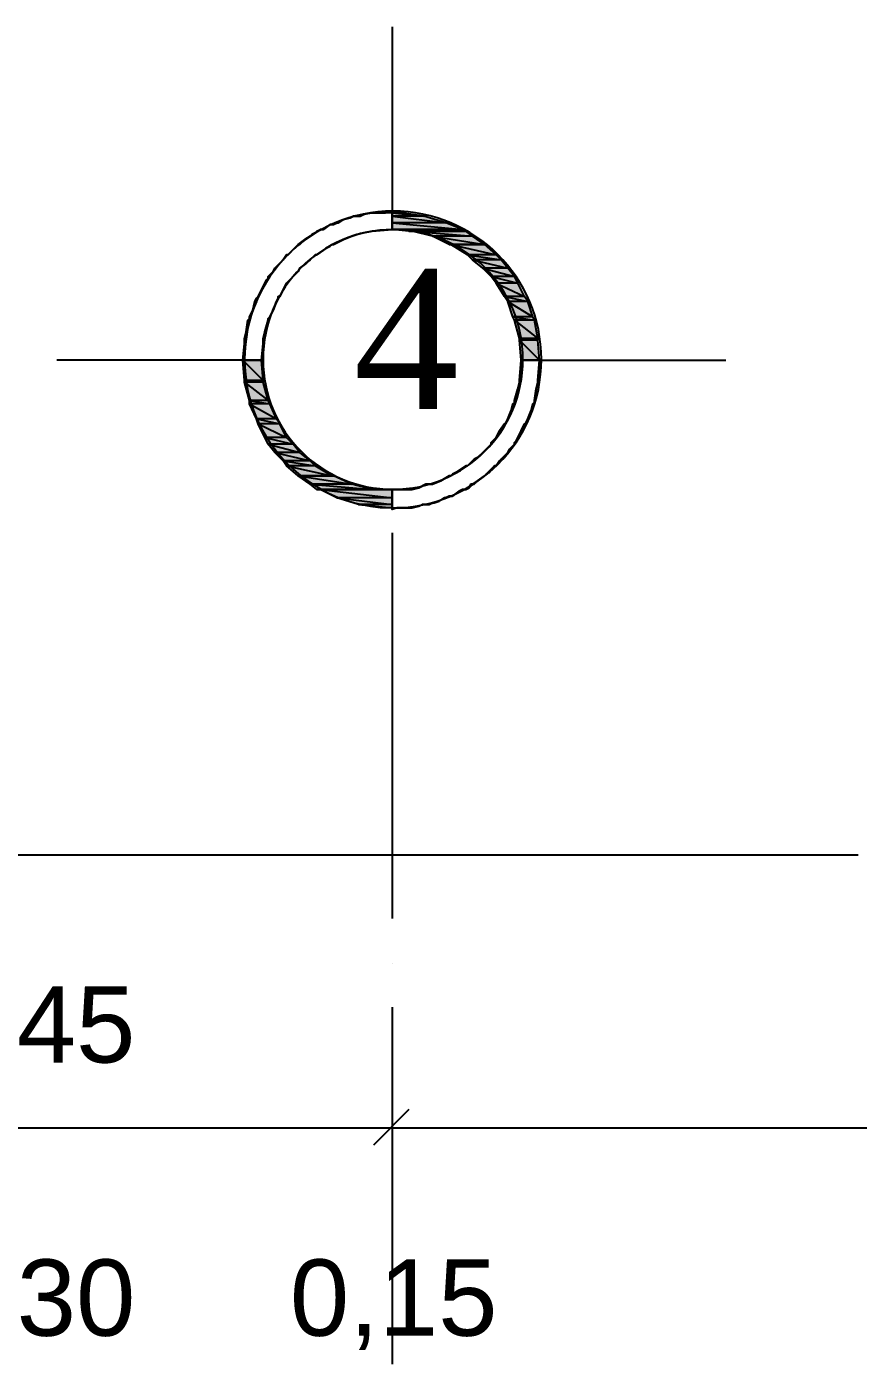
# Model space of a CAD drawing. Header units: millimetres. Extents: x 3504 to 3889, y 1729 to 1927.
# Drawn here: x 3621.26 to 3642.26, y 1892.73 to 1926.51 of the extents above; entities that cross this region are included whole.
import ezdxf

# ---------------------------------------------------------------- set-up
doc = ezdxf.new("R2010")
doc.units = ezdxf.units.MM
doc.styles.add('Arial$001H0', font='arial.ttf')
doc.styles.add('Dutch801RmBT$001H0', font='')
doc.styles.get('Dutch801RmBT$001H0').set_extended_font_data('Dutch801RmBT')

msp = doc.modelspace()

# ---------------------------------------------------------------- hatches: boundary and pattern name
at = {"true_color": 0x000000}
for points in [[(3629.093, 1921.558), (3629.135, 1921.558), (3629.008, 1921.515)], [(3628.289, 1921.134), (3628.162, 1921.007), (3628.119, 1921.007)], [(3627.484, 1920.33), (3627.4, 1920.203), (3627.357, 1920.203)], [(3627.357, 1920.203), (3627.4, 1920.203), (3627.357, 1920.161)], [(3627.019, 1919.568), (3627.061, 1919.568), (3626.976, 1919.356)], [(3626.849, 1919.102), (3626.892, 1919.102), (3626.807, 1918.806)], [(3633.242, 1915.589), (3633.242, 1915.546), (3633.199, 1915.546)], [(3633.284, 1915.631), (3633.326, 1915.631), (3633.242, 1915.589)], [(3632.903, 1915.25), (3632.945, 1915.25), (3632.861, 1915.208)], [(3633.072, 1915.419), (3632.945, 1915.25), (3632.903, 1915.25)], [(3632.48, 1914.954), (3632.522, 1914.954), (3632.437, 1914.869)], [(3632.649, 1915.038), (3632.564, 1914.954), (3632.522, 1914.954)], [(3631.252, 1914.446), (3631.294, 1914.446), (3631.167, 1914.403)], [(3631.506, 1914.488), (3631.548, 1914.488), (3631.421, 1914.446)], [(3631.802, 1914.615), (3631.845, 1914.615), (3631.675, 1914.53)], [(3630.49, 1914.361), (3630.617, 1914.361), (3630.49, 1914.319)]]:
    msp.add_hatch(color=18, dxfattribs=at).paths.add_polyline_path(points)
h = msp.add_hatch(color=18, dxfattribs=at)
h.paths.add_polyline_path([(3629.135, 1921.558), (3629.262, 1921.642)])
h.paths.add_polyline_path([(3629.262, 1921.642), (3629.135, 1921.558), (3629.093, 1921.558)])
h = msp.add_hatch(color=18, dxfattribs=at)
h.paths.add_polyline_path([(3629.686, 1921.727), (3629.77, 1921.769)])
h.paths.add_polyline_path([(3629.77, 1921.769), (3629.686, 1921.727), (3629.643, 1921.727)])
h = msp.add_hatch(color=18, dxfattribs=at)
h.paths.add_polyline_path([(3629.77, 1921.769), (3629.94, 1921.812)])
h.paths.add_polyline_path([(3629.77, 1921.769), (3629.94, 1921.812), (3630.024, 1921.812)])
h = msp.add_hatch(color=18, dxfattribs=at)
h.paths.add_polyline_path([(3630.024, 1921.812), (3630.067, 1921.812)])
h.paths.add_polyline_path([(3630.067, 1921.812), (3630.024, 1921.812), (3629.94, 1921.812)])
h = msp.add_hatch(color=18, dxfattribs=at)
h.paths.add_polyline_path([(3630.067, 1921.812), (3630.194, 1921.812)])
h.paths.add_polyline_path([(3630.067, 1921.812), (3630.194, 1921.812), (3630.321, 1921.812)])
h = msp.add_hatch(color=18, dxfattribs=at)
h.paths.add_polyline_path([(3630.49, 1921.812), (3630.49, 1921.854)])
h.paths.add_polyline_path([(3630.49, 1921.854), (3630.49, 1921.812), (3630.321, 1921.812)])
h = msp.add_hatch(color=18, dxfattribs=at)
h.paths.add_polyline_path([(3630.744, 1921.812), (3630.49, 1921.812), (3631.294, 1921.727)])
h.paths.add_polyline_path([(3630.49, 1921.812), (3631.294, 1921.727), (3630.49, 1921.727)])
h = msp.add_hatch(color=18, dxfattribs=at)
h.paths.add_polyline_path([(3631.294, 1921.727), (3630.49, 1921.727), (3631.845, 1921.558)])
h.paths.add_polyline_path([(3630.49, 1921.727), (3631.845, 1921.558), (3630.49, 1921.558)])
h = msp.add_hatch(color=18, dxfattribs=at)
h.paths.add_polyline_path([(3631.845, 1921.558), (3630.49, 1921.558), (3632.268, 1921.388)])
h.paths.add_polyline_path([(3630.49, 1921.558), (3632.268, 1921.388), (3630.49, 1921.388)])
h = msp.add_hatch(color=18, dxfattribs=at)
h.paths.add_polyline_path([(3628.627, 1921.346), (3628.67, 1921.388)])
h.paths.add_polyline_path([(3628.67, 1921.388), (3628.627, 1921.346), (3628.585, 1921.346)])
h = msp.add_hatch(color=18, dxfattribs=at)
h.paths.add_polyline_path([(3632.268, 1921.388), (3630.49, 1921.388), (3632.353, 1921.346)])
h.paths.add_polyline_path([(3630.49, 1921.388), (3632.353, 1921.346), (3630.913, 1921.346)])
h = msp.add_hatch(color=18, dxfattribs=at)
h.paths.add_polyline_path([(3632.353, 1921.346), (3630.913, 1921.346)])
h.paths.add_polyline_path([(3630.913, 1921.346), (3632.353, 1921.346), (3630.998, 1921.346)])
h = msp.add_hatch(color=18, dxfattribs=at)
h.paths.add_polyline_path([(3632.353, 1921.346), (3630.998, 1921.346), (3632.522, 1921.219)])
h.paths.add_polyline_path([(3630.998, 1921.346), (3632.522, 1921.219), (3631.506, 1921.219)])
h = msp.add_hatch(color=18, dxfattribs=at)
h.paths.add_polyline_path([(3632.522, 1921.219), (3631.506, 1921.219), (3632.818, 1921.007)])
h.paths.add_polyline_path([(3631.506, 1921.219), (3632.818, 1921.007), (3631.929, 1921.007)])
h = msp.add_hatch(color=18, dxfattribs=at)
h.paths.add_polyline_path([(3632.818, 1921.007), (3631.929, 1921.007)])
h.paths.add_polyline_path([(3631.929, 1921.007), (3632.818, 1921.007), (3631.972, 1921.007)])
h = msp.add_hatch(color=18, dxfattribs=at)
h.paths.add_polyline_path([(3632.818, 1921.007), (3631.972, 1921.007), (3633.115, 1920.753)])
h.paths.add_polyline_path([(3631.972, 1921.007), (3633.115, 1920.753), (3632.395, 1920.753)])
h = msp.add_hatch(color=18, dxfattribs=at)
h.paths.add_polyline_path([(3633.115, 1920.753), (3632.395, 1920.753), (3633.242, 1920.626)])
h.paths.add_polyline_path([(3632.395, 1920.753), (3633.242, 1920.626), (3632.522, 1920.626)])
h = msp.add_hatch(color=18, dxfattribs=at)
h.paths.add_polyline_path([(3633.242, 1920.626), (3632.522, 1920.626), (3633.411, 1920.415)])
h.paths.add_polyline_path([(3632.522, 1920.626), (3633.411, 1920.415), (3632.776, 1920.415)])
h = msp.add_hatch(color=18, dxfattribs=at)
h.paths.add_polyline_path([(3633.411, 1920.415), (3632.776, 1920.415), (3633.58, 1920.203)])
h.paths.add_polyline_path([(3632.776, 1920.415), (3633.58, 1920.203), (3632.988, 1920.203)])
h = msp.add_hatch(color=18, dxfattribs=at)
h.paths.add_polyline_path([(3633.58, 1920.203), (3632.988, 1920.203), (3633.665, 1920.034)])
h.paths.add_polyline_path([(3632.988, 1920.203), (3633.665, 1920.034), (3633.115, 1920.034)])
h = msp.add_hatch(color=18, dxfattribs=at)
h.paths.add_polyline_path([(3633.665, 1920.034), (3633.115, 1920.034), (3633.834, 1919.695)])
h.paths.add_polyline_path([(3633.115, 1920.034), (3633.834, 1919.695), (3633.326, 1919.695)])
h = msp.add_hatch(color=18, dxfattribs=at)
h.paths.add_polyline_path([(3627.061, 1919.568), (3627.061, 1919.653)])
h.paths.add_polyline_path([(3627.061, 1919.653), (3627.061, 1919.568), (3627.019, 1919.568)])
h = msp.add_hatch(color=18, dxfattribs=at)
h.paths.add_polyline_path([(3633.834, 1919.695), (3633.326, 1919.695), (3633.919, 1919.568)])
h.paths.add_polyline_path([(3633.326, 1919.695), (3633.919, 1919.568), (3633.411, 1919.568)])
h = msp.add_hatch(color=18, dxfattribs=at)
h.paths.add_polyline_path([(3633.919, 1919.568), (3633.411, 1919.568), (3634.046, 1919.187)])
h.paths.add_polyline_path([(3633.411, 1919.568), (3634.046, 1919.187), (3633.538, 1919.187)])
h = msp.add_hatch(color=18, dxfattribs=at)
h.paths.add_polyline_path([(3634.046, 1919.187), (3633.538, 1919.187), (3634.088, 1919.102)])
h.paths.add_polyline_path([(3633.538, 1919.187), (3634.088, 1919.102), (3633.58, 1919.102)])
h = msp.add_hatch(color=18, dxfattribs=at)
h.paths.add_polyline_path([(3626.892, 1919.102), (3626.892, 1919.145)])
h.paths.add_polyline_path([(3626.892, 1919.145), (3626.892, 1919.102), (3626.849, 1919.102)])
h = msp.add_hatch(color=18, dxfattribs=at)
h.paths.add_polyline_path([(3634.088, 1919.102), (3633.58, 1919.102), (3634.173, 1918.637)])
h.paths.add_polyline_path([(3633.58, 1919.102), (3634.173, 1918.637), (3633.707, 1918.637)])
h = msp.add_hatch(color=18, dxfattribs=at)
h.paths.add_polyline_path([(3634.173, 1918.637), (3633.707, 1918.637), (3634.173, 1918.594)])
h.paths.add_polyline_path([(3633.707, 1918.637), (3634.173, 1918.594), (3633.707, 1918.594)])
h = msp.add_hatch(color=18, dxfattribs=at)
h.paths.add_polyline_path([(3634.173, 1918.594), (3633.707, 1918.594), (3634.215, 1918.086)])
h.paths.add_polyline_path([(3633.707, 1918.594), (3634.215, 1918.086), (3633.75, 1918.086)])
h = msp.add_hatch(color=18, dxfattribs=at)
h.paths.add_polyline_path([(3627.188, 1918.086), (3626.722, 1918.086), (3627.23, 1917.578)])
h.paths.add_polyline_path([(3626.722, 1918.086), (3627.23, 1917.578), (3626.765, 1917.578)])
h = msp.add_hatch(color=18, dxfattribs=at)
h.paths.add_polyline_path([(3627.23, 1917.578), (3626.765, 1917.578), (3627.23, 1917.536)])
h.paths.add_polyline_path([(3626.765, 1917.578), (3627.23, 1917.536), (3626.765, 1917.536)])
h = msp.add_hatch(color=18, dxfattribs=at)
h.paths.add_polyline_path([(3627.23, 1917.536), (3626.765, 1917.536), (3627.357, 1917.07)])
h.paths.add_polyline_path([(3626.765, 1917.536), (3627.357, 1917.07), (3626.892, 1917.07)])
h = msp.add_hatch(color=18, dxfattribs=at)
h.paths.add_polyline_path([(3627.357, 1917.07), (3626.892, 1917.07), (3627.4, 1916.986)])
h.paths.add_polyline_path([(3626.892, 1917.07), (3627.4, 1916.986), (3626.892, 1916.986)])
h = msp.add_hatch(color=18, dxfattribs=at)
h.paths.add_polyline_path([(3627.4, 1916.986), (3626.892, 1916.986), (3627.569, 1916.605)])
h.paths.add_polyline_path([(3626.892, 1916.986), (3627.569, 1916.605), (3627.061, 1916.605)])
h = msp.add_hatch(color=18, dxfattribs=at)
h.paths.add_polyline_path([(3627.569, 1916.605), (3627.061, 1916.605), (3627.654, 1916.478)])
h.paths.add_polyline_path([(3627.061, 1916.605), (3627.654, 1916.478), (3627.103, 1916.478)])
h = msp.add_hatch(color=18, dxfattribs=at)
h.paths.add_polyline_path([(3627.654, 1916.478), (3627.103, 1916.478), (3627.823, 1916.139)])
h.paths.add_polyline_path([(3627.103, 1916.478), (3627.823, 1916.139), (3627.273, 1916.139)])
h = msp.add_hatch(color=18, dxfattribs=at)
h.paths.add_polyline_path([(3627.823, 1916.139), (3627.273, 1916.139), (3627.992, 1915.97)])
h.paths.add_polyline_path([(3627.273, 1916.139), (3627.992, 1915.97), (3627.357, 1915.97)])
h = msp.add_hatch(color=18, dxfattribs=at)
h.paths.add_polyline_path([(3627.992, 1915.97), (3627.357, 1915.97), (3628.162, 1915.758)])
h.paths.add_polyline_path([(3627.357, 1915.97), (3628.162, 1915.758), (3627.527, 1915.758)])
h = msp.add_hatch(color=18, dxfattribs=at)
h.paths.add_polyline_path([(3628.162, 1915.758), (3627.527, 1915.758), (3628.416, 1915.546)])
h.paths.add_polyline_path([(3627.527, 1915.758), (3628.416, 1915.546), (3627.738, 1915.546)])
h = msp.add_hatch(color=18, dxfattribs=at)
h.paths.add_polyline_path([(3628.416, 1915.546), (3627.738, 1915.546), (3628.543, 1915.419)])
h.paths.add_polyline_path([(3627.738, 1915.546), (3628.543, 1915.419), (3627.823, 1915.419)])
h = msp.add_hatch(color=18, dxfattribs=at)
h.paths.add_polyline_path([(3633.115, 1915.419), (3633.199, 1915.546)])
h.paths.add_polyline_path([(3633.115, 1915.419), (3633.199, 1915.546), (3633.242, 1915.546)])
h = msp.add_hatch(color=18, dxfattribs=at)
h.paths.add_polyline_path([(3633.326, 1915.631), (3633.411, 1915.758)])
h.paths.add_polyline_path([(3633.411, 1915.758), (3633.326, 1915.631), (3633.284, 1915.631)])
h = msp.add_hatch(color=18, dxfattribs=at)
h.paths.add_polyline_path([(3628.543, 1915.419), (3627.823, 1915.419), (3628.966, 1915.165)])
h.paths.add_polyline_path([(3627.823, 1915.419), (3628.966, 1915.165), (3628.119, 1915.165)])
h = msp.add_hatch(color=18, dxfattribs=at)
h.paths.add_polyline_path([(3629.008, 1915.165), (3628.119, 1915.165)])
h.paths.add_polyline_path([(3629.008, 1915.165), (3628.119, 1915.165), (3628.966, 1915.165)])
h = msp.add_hatch(color=18, dxfattribs=at)
h.paths.add_polyline_path([(3629.008, 1915.165), (3628.119, 1915.165), (3629.474, 1914.954)])
h.paths.add_polyline_path([(3628.119, 1915.165), (3629.474, 1914.954), (3628.416, 1914.954)])
h = msp.add_hatch(color=18, dxfattribs=at)
h.paths.add_polyline_path([(3629.474, 1914.954), (3628.416, 1914.954), (3629.982, 1914.827)])
h.paths.add_polyline_path([(3628.416, 1914.954), (3629.982, 1914.827), (3628.585, 1914.827)])
h = msp.add_hatch(color=18, dxfattribs=at)
h.paths.add_polyline_path([(3630.067, 1914.827), (3628.585, 1914.827)])
h.paths.add_polyline_path([(3630.067, 1914.827), (3628.585, 1914.827), (3629.982, 1914.827)])
h = msp.add_hatch(color=18, dxfattribs=at)
h.paths.add_polyline_path([(3630.067, 1914.827), (3628.585, 1914.827), (3630.49, 1914.827)])
h.paths.add_polyline_path([(3628.585, 1914.827), (3630.49, 1914.827), (3628.67, 1914.827)])
h = msp.add_hatch(color=18, dxfattribs=at)
h.paths.add_polyline_path([(3630.49, 1914.827), (3628.67, 1914.827), (3630.49, 1914.615)])
h.paths.add_polyline_path([(3628.67, 1914.827), (3630.49, 1914.615), (3629.093, 1914.615)])
h = msp.add_hatch(color=18, dxfattribs=at)
h.paths.add_polyline_path([(3632.268, 1914.827), (3632.31, 1914.827)])
h.paths.add_polyline_path([(3632.268, 1914.827), (3632.31, 1914.827), (3632.353, 1914.827)])
h = msp.add_hatch(color=18, dxfattribs=at)
h.paths.add_polyline_path([(3630.49, 1914.615), (3629.093, 1914.615), (3630.49, 1914.446)])
h.paths.add_polyline_path([(3629.093, 1914.615), (3630.49, 1914.446), (3629.643, 1914.446)])
h = msp.add_hatch(color=18, dxfattribs=at)
h.paths.add_polyline_path([(3630.49, 1914.446), (3629.643, 1914.446), (3630.49, 1914.361)])
h.paths.add_polyline_path([(3629.643, 1914.446), (3630.49, 1914.361), (3630.194, 1914.361)])
h = msp.add_hatch(color=18, dxfattribs=at)
h.paths.add_polyline_path([(3631.294, 1914.446), (3631.421, 1914.446)])
h.paths.add_polyline_path([(3631.421, 1914.446), (3631.294, 1914.446), (3631.252, 1914.446)])
h = msp.add_hatch(color=18, dxfattribs=at)
h.paths.add_polyline_path([(3631.548, 1914.488), (3631.675, 1914.53)])
h.paths.add_polyline_path([(3631.675, 1914.53), (3631.548, 1914.488), (3631.506, 1914.488)])
h = msp.add_hatch(color=18, dxfattribs=at)
h.paths.add_polyline_path([(3631.845, 1914.615), (3631.929, 1914.657)])
h.paths.add_polyline_path([(3631.929, 1914.657), (3631.845, 1914.615), (3631.802, 1914.615)])
h = msp.add_hatch(color=18, dxfattribs=at)
h.paths.add_polyline_path([(3630.744, 1914.361), (3630.871, 1914.361)])
h.paths.add_polyline_path([(3630.871, 1914.361), (3630.744, 1914.361), (3630.617, 1914.361)])
h = msp.add_hatch(color=18, dxfattribs=at)
h.paths.add_polyline_path([(3630.871, 1914.361), (3630.956, 1914.361)])
h.paths.add_polyline_path([(3630.871, 1914.361), (3630.956, 1914.361), (3630.998, 1914.361)])
h = msp.add_hatch(color=18, dxfattribs=at)
h.paths.add_polyline_path([(3630.998, 1914.361), (3631.167, 1914.403)])
h.paths.add_polyline_path([(3631.167, 1914.403), (3630.998, 1914.361), (3630.956, 1914.361)])

# ---------------------------------------------------------------- linework, layer by layer
at = {"color": 18, "linetype": 'Continuous', "lineweight": -2, "true_color": 0x000000}
for p, q in [((3630.49, 1926.511), (3630.49, 1921.388)), ((3630.49, 1926.511), (3630.49, 1921.388)), ((3630.49, 1926.511), (3630.49, 1921.388)), ((3626.722, 1918.086), (3622.023, 1918.086)), ((3626.722, 1918.086), (3622.023, 1918.086)), ((3626.722, 1918.086), (3622.023, 1918.086)), ((3626.722, 1918.086), (3627.188, 1918.086)), ((3626.722, 1918.086), (3627.188, 1918.086)), ((3626.722, 1918.086), (3627.188, 1918.086)), ((3633.75, 1918.086), (3638.914, 1918.086)), ((3633.75, 1918.086), (3638.914, 1918.086)), ((3634.215, 1918.086), (3638.914, 1918.086)), ((3630.49, 1914.827), (3630.49, 1914.319)), ((3630.49, 1914.827), (3630.49, 1914.319)), ((3630.49, 1914.827), (3630.49, 1914.319)), ((3630.49, 1913.726), (3630.49, 1903.989)), ((3548.914, 1905.598), (3642.259, 1905.598)), ((3630.49, 1902.846), (3630.49, 1902.846)), ((3630.49, 1901.746), (3630.49, 1892.729)), ((3630.49, 1899.968), (3630.49, 1898.698)), ((3630.024, 1898.274), (3630.913, 1899.163)), ((3630.913, 1899.163), (3630.024, 1898.274)), ((3612.371, 1898.698), (3630.49, 1898.698)), ((3630.49, 1898.698), (3667.362, 1898.698))]:
    msp.add_line(p, q, dxfattribs=at)
for points in [[(3629.093, 1921.558), (3629.135, 1921.558), (3629.008, 1921.515)], [(3629.262, 1921.642), (3629.135, 1921.558), (3629.093, 1921.558)], [(3629.135, 1921.558), (3629.262, 1921.642)], [(3629.432, 1921.685), (3629.262, 1921.642), (3629.262, 1921.642)], [(3629.516, 1921.727), (3629.432, 1921.685), (3629.432, 1921.685)], [(3629.432, 1921.685), (3629.432, 1921.685), (3629.516, 1921.727)], [(3629.643, 1921.727), (3629.686, 1921.727), (3629.516, 1921.727)], [(3629.77, 1921.769), (3629.686, 1921.727), (3629.643, 1921.727)], [(3629.686, 1921.727), (3629.77, 1921.769)], [(3629.77, 1921.769), (3629.77, 1921.769), (3629.94, 1921.812)], [(3629.77, 1921.769), (3629.94, 1921.812), (3630.024, 1921.812)], [(3630.067, 1921.812), (3630.024, 1921.812), (3629.94, 1921.812)], [(3630.024, 1921.812), (3630.067, 1921.812)], [(3630.067, 1921.812), (3630.067, 1921.812), (3630.194, 1921.812)], [(3630.067, 1921.812), (3630.194, 1921.812), (3630.321, 1921.812)], [(3630.49, 1921.854), (3630.49, 1921.812), (3630.321, 1921.812)], [(3630.49, 1921.812), (3630.49, 1921.854)], [(3630.744, 1921.812), (3630.49, 1921.812), (3631.294, 1921.727)], [(3630.49, 1921.812), (3631.294, 1921.727), (3630.49, 1921.727)], [(3631.294, 1921.727), (3630.49, 1921.727), (3631.845, 1921.558)], [(3630.49, 1921.727), (3631.845, 1921.558), (3630.49, 1921.558)], [(3631.845, 1921.558), (3630.49, 1921.558), (3632.268, 1921.388)], [(3630.49, 1921.558), (3632.268, 1921.388), (3630.49, 1921.388)], [(3628.416, 1921.219), (3628.289, 1921.134), (3628.289, 1921.134)], [(3628.458, 1921.261), (3628.416, 1921.219), (3628.416, 1921.219)], [(3628.416, 1921.219), (3628.416, 1921.219), (3628.458, 1921.261)], [(3628.543, 1921.304), (3628.458, 1921.261), (3628.458, 1921.261)], [(3628.585, 1921.346), (3628.543, 1921.304), (3628.543, 1921.304)], [(3628.67, 1921.388), (3628.627, 1921.346), (3628.585, 1921.346)], [(3628.585, 1921.346), (3628.585, 1921.346)], [(3628.585, 1921.346), (3628.627, 1921.346), (3628.627, 1921.346)], [(3628.627, 1921.346), (3628.67, 1921.388)], [(3628.754, 1921.388), (3628.67, 1921.388), (3628.67, 1921.388)], [(3628.924, 1921.515), (3628.754, 1921.388), (3628.754, 1921.388)], [(3629.008, 1921.515), (3628.924, 1921.515), (3628.924, 1921.515)], [(3628.924, 1921.515), (3628.924, 1921.515), (3629.008, 1921.515)], [(3629.474, 1921.219), (3629.262, 1921.134), (3629.262, 1921.134)], [(3629.601, 1921.261), (3629.474, 1921.219), (3629.474, 1921.219)], [(3629.77, 1921.304), (3629.601, 1921.261), (3629.601, 1921.261)], [(3629.982, 1921.346), (3629.77, 1921.304), (3629.77, 1921.304)], [(3630.49, 1921.388), (3629.982, 1921.346), (3629.982, 1921.346)], [(3629.982, 1921.346), (3629.982, 1921.346), (3630.49, 1921.388)], [(3632.268, 1921.388), (3630.49, 1921.388), (3632.353, 1921.346)], [(3630.49, 1921.388), (3632.353, 1921.346), (3630.913, 1921.346)], [(3632.353, 1921.346), (3630.913, 1921.346)], [(3630.913, 1921.346), (3632.353, 1921.346), (3630.998, 1921.346)], [(3632.353, 1921.346), (3630.998, 1921.346), (3632.522, 1921.219)], [(3630.998, 1921.346), (3632.522, 1921.219), (3631.506, 1921.219)], [(3632.522, 1921.219), (3631.506, 1921.219), (3632.818, 1921.007)], [(3631.506, 1921.219), (3632.818, 1921.007), (3631.929, 1921.007)], [(3628.035, 1920.923), (3627.865, 1920.753), (3627.865, 1920.753)], [(3628.077, 1920.965), (3628.035, 1920.923), (3628.035, 1920.923)], [(3628.119, 1921.007), (3628.077, 1920.965), (3628.077, 1920.965)], [(3628.289, 1921.134), (3628.162, 1921.007), (3628.119, 1921.007)], [(3628.119, 1921.007), (3628.119, 1921.007)], [(3628.119, 1921.007), (3628.162, 1921.007), (3628.162, 1921.007)], [(3628.839, 1920.923), (3628.585, 1920.753), (3628.585, 1920.753)], [(3628.924, 1920.965), (3628.839, 1920.923), (3628.839, 1920.923)], [(3628.966, 1921.007), (3628.924, 1920.965), (3628.924, 1920.965)], [(3629.008, 1921.007), (3628.966, 1921.007), (3628.966, 1921.007)], [(3629.262, 1921.134), (3629.008, 1921.007), (3629.008, 1921.007)], [(3632.818, 1921.007), (3631.929, 1921.007)], [(3631.929, 1921.007), (3632.818, 1921.007), (3631.972, 1921.007)], [(3632.818, 1921.007), (3631.972, 1921.007), (3633.115, 1920.753)], [(3631.972, 1921.007), (3633.115, 1920.753), (3632.395, 1920.753)], [(3627.654, 1920.542), (3627.527, 1920.415), (3627.527, 1920.415)], [(3627.527, 1920.415), (3627.527, 1920.415), (3627.654, 1920.542)], [(3627.696, 1920.584), (3627.654, 1920.542), (3627.654, 1920.542)], [(3627.738, 1920.626), (3627.696, 1920.584), (3627.696, 1920.584)], [(3627.823, 1920.753), (3627.738, 1920.626), (3627.738, 1920.626)], [(3627.738, 1920.626), (3627.738, 1920.626), (3627.823, 1920.753)], [(3627.865, 1920.753), (3627.823, 1920.753), (3627.823, 1920.753)], [(3628.331, 1920.542), (3628.162, 1920.415), (3628.162, 1920.415)], [(3628.373, 1920.584), (3628.331, 1920.542), (3628.331, 1920.542)], [(3628.416, 1920.626), (3628.373, 1920.584), (3628.373, 1920.584)], [(3628.543, 1920.753), (3628.416, 1920.626), (3628.416, 1920.626)], [(3628.585, 1920.753), (3628.543, 1920.753), (3628.543, 1920.753)], [(3633.115, 1920.753), (3632.395, 1920.753), (3633.242, 1920.626)], [(3632.395, 1920.753), (3633.242, 1920.626), (3632.522, 1920.626)], [(3633.242, 1920.626), (3632.522, 1920.626), (3633.411, 1920.415)], [(3632.522, 1920.626), (3633.411, 1920.415), (3632.776, 1920.415)], [(3627.484, 1920.33), (3627.4, 1920.203), (3627.357, 1920.203)], [(3627.357, 1920.203), (3627.4, 1920.203), (3627.357, 1920.161)], [(3627.527, 1920.415), (3627.484, 1920.33), (3627.484, 1920.33)], [(3627.992, 1920.203), (3627.95, 1920.161), (3627.95, 1920.161)], [(3628.119, 1920.33), (3627.992, 1920.203), (3627.992, 1920.203)], [(3628.162, 1920.415), (3628.119, 1920.33), (3628.119, 1920.33)], [(3633.411, 1920.415), (3632.776, 1920.415), (3633.58, 1920.203)], [(3632.776, 1920.415), (3633.58, 1920.203), (3632.988, 1920.203)], [(3633.58, 1920.203), (3632.988, 1920.203), (3633.665, 1920.034)], [(3632.988, 1920.203), (3633.665, 1920.034), (3633.115, 1920.034)], [(3627.188, 1919.864), (3627.103, 1919.695), (3627.103, 1919.695)], [(3627.273, 1920.034), (3627.188, 1919.864), (3627.188, 1919.864)], [(3627.315, 1920.118), (3627.273, 1920.034), (3627.273, 1920.034)], [(3627.273, 1920.034), (3627.273, 1920.034), (3627.315, 1920.118)], [(3627.357, 1920.161), (3627.315, 1920.118), (3627.315, 1920.118)], [(3627.738, 1919.864), (3627.654, 1919.695), (3627.654, 1919.695)], [(3627.823, 1920.034), (3627.738, 1919.864), (3627.738, 1919.864)], [(3627.908, 1920.118), (3627.823, 1920.034), (3627.823, 1920.034)], [(3627.95, 1920.161), (3627.908, 1920.118), (3627.908, 1920.118)], [(3633.665, 1920.034), (3633.115, 1920.034), (3633.834, 1919.695)], [(3633.115, 1920.034), (3633.834, 1919.695), (3633.326, 1919.695)], [(3627.019, 1919.568), (3627.061, 1919.568), (3626.976, 1919.356)], [(3627.061, 1919.653), (3627.061, 1919.568), (3627.019, 1919.568)], [(3627.103, 1919.695), (3627.061, 1919.653), (3627.061, 1919.653)], [(3627.061, 1919.568), (3627.061, 1919.653)], [(3627.103, 1919.695), (3627.103, 1919.695)], [(3627.569, 1919.568), (3627.484, 1919.356), (3627.484, 1919.356)], [(3627.611, 1919.653), (3627.569, 1919.568), (3627.569, 1919.568)], [(3627.654, 1919.695), (3627.611, 1919.695), (3627.611, 1919.695)], [(3627.611, 1919.695), (3627.611, 1919.653), (3627.611, 1919.653)], [(3633.834, 1919.695), (3633.326, 1919.695), (3633.919, 1919.568)], [(3633.326, 1919.695), (3633.919, 1919.568), (3633.411, 1919.568)], [(3633.919, 1919.568), (3633.411, 1919.568), (3634.046, 1919.187)], [(3633.411, 1919.568), (3634.046, 1919.187), (3633.538, 1919.187)], [(3626.976, 1919.356), (3626.892, 1919.187), (3626.892, 1919.187)], [(3626.892, 1919.187), (3626.892, 1919.187)], [(3626.892, 1919.187), (3626.892, 1919.145), (3626.892, 1919.145)], [(3627.4, 1919.187), (3627.357, 1919.145), (3627.357, 1919.145)], [(3627.484, 1919.356), (3627.4, 1919.187), (3627.4, 1919.187)], [(3627.4, 1919.187), (3627.4, 1919.187)], [(3634.046, 1919.187), (3633.538, 1919.187), (3634.088, 1919.102)], [(3633.538, 1919.187), (3634.088, 1919.102), (3633.58, 1919.102)], [(3626.849, 1919.102), (3626.892, 1919.102), (3626.807, 1918.806)], [(3626.892, 1919.145), (3626.892, 1919.102), (3626.849, 1919.102)], [(3626.892, 1919.102), (3626.892, 1919.145)], [(3627.357, 1919.102), (3627.273, 1918.806), (3627.273, 1918.806)], [(3627.357, 1919.145), (3627.357, 1919.102), (3627.357, 1919.102)], [(3634.088, 1919.102), (3633.58, 1919.102), (3634.173, 1918.637)], [(3633.58, 1919.102), (3634.173, 1918.637), (3633.707, 1918.637)], [(3626.765, 1918.51), (3626.722, 1918.086), (3626.722, 1918.086)], [(3626.807, 1918.806), (3626.765, 1918.637), (3626.765, 1918.637)], [(3626.765, 1918.637), (3626.765, 1918.637)], [(3626.765, 1918.637), (3626.765, 1918.637)], [(3626.765, 1918.637), (3626.765, 1918.594), (3626.765, 1918.594)], [(3626.765, 1918.594), (3626.765, 1918.594), (3626.765, 1918.637)], [(3626.765, 1918.594), (3626.765, 1918.51), (3626.765, 1918.51)], [(3626.765, 1918.51), (3626.765, 1918.51), (3626.765, 1918.594)], [(3627.23, 1918.51), (3627.188, 1918.086), (3627.188, 1918.086)], [(3627.273, 1918.806), (3627.23, 1918.637), (3627.23, 1918.637)], [(3627.23, 1918.637), (3627.23, 1918.637)], [(3627.23, 1918.637), (3627.23, 1918.637)], [(3627.23, 1918.637), (3627.23, 1918.594), (3627.23, 1918.594)], [(3627.23, 1918.594), (3627.23, 1918.594)], [(3627.23, 1918.594), (3627.23, 1918.552), (3627.23, 1918.552)], [(3627.23, 1918.552), (3627.23, 1918.552)], [(3627.23, 1918.552), (3627.23, 1918.552)], [(3627.23, 1918.552), (3627.23, 1918.552)], [(3627.23, 1918.552), (3627.23, 1918.51), (3627.23, 1918.51)], [(3634.173, 1918.637), (3633.707, 1918.637), (3634.173, 1918.594)], [(3633.707, 1918.637), (3634.173, 1918.594), (3633.707, 1918.594)], [(3634.173, 1918.594), (3633.707, 1918.594), (3634.215, 1918.086)], [(3633.707, 1918.594), (3634.215, 1918.086), (3633.75, 1918.086)], [(3627.188, 1918.086), (3626.722, 1918.086), (3627.23, 1917.578)], [(3626.722, 1918.086), (3627.23, 1917.578), (3626.765, 1917.578)], [(3633.75, 1918.086), (3633.707, 1917.578), (3633.707, 1917.578)], [(3634.215, 1918.086), (3634.173, 1917.578), (3634.173, 1917.578)], [(3627.23, 1917.578), (3626.765, 1917.578), (3627.23, 1917.536)], [(3626.765, 1917.578), (3627.23, 1917.536), (3626.765, 1917.536)], [(3627.23, 1917.536), (3626.765, 1917.536), (3627.357, 1917.07)], [(3626.765, 1917.536), (3627.357, 1917.07), (3626.892, 1917.07)], [(3633.707, 1917.536), (3633.665, 1917.367), (3633.665, 1917.367)], [(3633.707, 1917.578), (3633.707, 1917.578)], [(3633.707, 1917.578), (3633.707, 1917.536), (3633.707, 1917.536)], [(3633.707, 1917.536), (3633.707, 1917.536)], [(3633.707, 1917.536), (3633.707, 1917.536)], [(3634.173, 1917.536), (3634.131, 1917.367), (3634.131, 1917.367)], [(3634.173, 1917.578), (3634.173, 1917.578)], [(3634.173, 1917.578), (3634.173, 1917.578)], [(3634.173, 1917.578), (3634.173, 1917.536), (3634.173, 1917.536)], [(3634.173, 1917.536), (3634.173, 1917.536), (3634.173, 1917.578)], [(3634.173, 1917.536), (3634.173, 1917.536)], [(3634.173, 1917.536), (3634.173, 1917.536)], [(3633.665, 1917.367), (3633.58, 1917.07), (3633.58, 1917.07)], [(3634.131, 1917.367), (3634.088, 1917.07), (3634.088, 1917.07)], [(3627.357, 1917.07), (3626.892, 1917.07), (3627.4, 1916.986)], [(3626.892, 1917.07), (3627.4, 1916.986), (3626.892, 1916.986)], [(3627.4, 1916.986), (3626.892, 1916.986), (3627.569, 1916.605)], [(3626.892, 1916.986), (3627.569, 1916.605), (3627.061, 1916.605)], [(3633.496, 1916.816), (3633.411, 1916.605), (3633.411, 1916.605)], [(3633.538, 1916.986), (3633.496, 1916.816), (3633.496, 1916.816)], [(3633.58, 1916.986), (3633.538, 1916.986), (3633.538, 1916.986)], [(3633.58, 1917.07), (3633.58, 1917.028), (3633.58, 1917.028)], [(3633.58, 1917.028), (3633.58, 1916.986), (3633.58, 1916.986)], [(3634.004, 1916.816), (3633.919, 1916.605), (3633.919, 1916.605)], [(3634.046, 1916.986), (3634.004, 1916.816), (3634.004, 1916.816)], [(3634.088, 1917.028), (3634.046, 1916.986), (3634.046, 1916.986)], [(3634.046, 1916.986), (3634.046, 1916.986)], [(3634.088, 1917.07), (3634.088, 1917.028), (3634.088, 1917.028)], [(3634.088, 1917.028), (3634.088, 1917.028), (3634.088, 1917.07)], [(3627.569, 1916.605), (3627.061, 1916.605), (3627.654, 1916.478)], [(3627.061, 1916.605), (3627.654, 1916.478), (3627.103, 1916.478)], [(3627.654, 1916.478), (3627.103, 1916.478), (3627.823, 1916.139)], [(3627.103, 1916.478), (3627.823, 1916.139), (3627.273, 1916.139)], [(3633.326, 1916.478), (3633.199, 1916.308), (3633.199, 1916.308)], [(3633.369, 1916.52), (3633.326, 1916.478), (3633.326, 1916.478)], [(3633.326, 1916.478), (3633.326, 1916.478)], [(3633.411, 1916.605), (3633.369, 1916.52), (3633.369, 1916.52)], [(3633.834, 1916.478), (3633.75, 1916.308), (3633.75, 1916.308)], [(3633.877, 1916.478), (3633.834, 1916.478), (3633.834, 1916.478)], [(3633.919, 1916.605), (3633.877, 1916.52), (3633.877, 1916.52)], [(3633.877, 1916.52), (3633.877, 1916.52), (3633.919, 1916.605)], [(3633.877, 1916.52), (3633.877, 1916.478), (3633.877, 1916.478)], [(3627.823, 1916.139), (3627.273, 1916.139), (3627.992, 1915.97)], [(3627.273, 1916.139), (3627.992, 1915.97), (3627.357, 1915.97)], [(3633.115, 1916.139), (3633.03, 1916.054), (3633.03, 1916.054)], [(3633.199, 1916.308), (3633.115, 1916.139), (3633.115, 1916.139)], [(3633.665, 1916.139), (3633.623, 1916.054), (3633.623, 1916.054)], [(3633.623, 1916.054), (3633.623, 1916.054), (3633.665, 1916.139)], [(3633.75, 1916.308), (3633.665, 1916.139), (3633.665, 1916.139)], [(3627.992, 1915.97), (3627.357, 1915.97), (3628.162, 1915.758)], [(3627.357, 1915.97), (3628.162, 1915.758), (3627.527, 1915.758)], [(3632.861, 1915.843), (3632.776, 1915.758), (3632.776, 1915.758)], [(3632.988, 1915.97), (3632.861, 1915.843), (3632.861, 1915.843)], [(3633.03, 1916.054), (3632.988, 1916.012), (3632.988, 1916.012)], [(3632.988, 1916.012), (3632.988, 1915.97), (3632.988, 1915.97)], [(3633.453, 1915.843), (3633.411, 1915.758), (3633.411, 1915.758)], [(3633.58, 1915.97), (3633.453, 1915.843), (3633.453, 1915.843)], [(3633.623, 1916.054), (3633.58, 1916.012), (3633.58, 1916.012)], [(3633.58, 1916.012), (3633.58, 1915.97), (3633.58, 1915.97)], [(3628.162, 1915.758), (3627.527, 1915.758), (3628.416, 1915.546)], [(3627.527, 1915.758), (3628.416, 1915.546), (3627.738, 1915.546)], [(3628.416, 1915.546), (3627.738, 1915.546), (3628.543, 1915.419)], [(3627.738, 1915.546), (3628.543, 1915.419), (3627.823, 1915.419)], [(3632.522, 1915.546), (3632.395, 1915.419), (3632.395, 1915.419)], [(3632.564, 1915.589), (3632.522, 1915.546), (3632.522, 1915.546)], [(3632.649, 1915.631), (3632.564, 1915.589), (3632.564, 1915.589)], [(3632.776, 1915.758), (3632.649, 1915.631), (3632.649, 1915.631)], [(3633.115, 1915.419), (3633.115, 1915.419), (3633.199, 1915.546)], [(3633.115, 1915.419), (3633.199, 1915.546), (3633.242, 1915.546)], [(3633.242, 1915.589), (3633.242, 1915.546), (3633.199, 1915.546)], [(3633.284, 1915.631), (3633.326, 1915.631), (3633.242, 1915.589)], [(3633.411, 1915.758), (3633.326, 1915.631), (3633.284, 1915.631)], [(3633.326, 1915.631), (3633.411, 1915.758)], [(3628.543, 1915.419), (3627.823, 1915.419), (3628.966, 1915.165)], [(3627.823, 1915.419), (3628.966, 1915.165), (3628.119, 1915.165)], [(3629.008, 1915.165), (3629.008, 1915.165), (3628.119, 1915.165)], [(3629.008, 1915.165), (3628.119, 1915.165), (3628.966, 1915.165)], [(3629.008, 1915.165), (3628.119, 1915.165), (3629.474, 1914.954)], [(3628.119, 1915.165), (3629.474, 1914.954), (3628.416, 1914.954)], [(3631.929, 1915.165), (3631.718, 1915.038), (3631.718, 1915.038)], [(3631.972, 1915.165), (3631.929, 1915.165), (3631.929, 1915.165)], [(3632.014, 1915.208), (3631.972, 1915.165), (3631.972, 1915.165)], [(3632.099, 1915.25), (3632.014, 1915.208), (3632.014, 1915.208)], [(3632.353, 1915.419), (3632.099, 1915.25), (3632.099, 1915.25)], [(3632.395, 1915.419), (3632.353, 1915.419), (3632.353, 1915.419)], [(3632.818, 1915.165), (3632.649, 1915.038), (3632.649, 1915.038)], [(3632.861, 1915.208), (3632.818, 1915.165), (3632.818, 1915.165)], [(3632.818, 1915.165), (3632.818, 1915.165)], [(3632.818, 1915.165), (3632.818, 1915.165)], [(3632.903, 1915.25), (3632.945, 1915.25), (3632.861, 1915.208)], [(3633.072, 1915.419), (3632.945, 1915.25), (3632.903, 1915.25)], [(3633.115, 1915.419), (3633.072, 1915.419), (3633.072, 1915.419)], [(3629.474, 1914.954), (3628.416, 1914.954), (3629.982, 1914.827)], [(3628.416, 1914.954), (3629.982, 1914.827), (3628.585, 1914.827)], [(3630.067, 1914.827), (3630.067, 1914.827), (3628.585, 1914.827)], [(3630.067, 1914.827), (3628.585, 1914.827), (3629.982, 1914.827)], [(3630.067, 1914.827), (3628.585, 1914.827), (3630.49, 1914.827)], [(3628.585, 1914.827), (3630.49, 1914.827), (3628.67, 1914.827)], [(3630.49, 1914.827), (3628.67, 1914.827), (3630.49, 1914.615)], [(3628.67, 1914.827), (3630.49, 1914.615), (3629.093, 1914.615)], [(3630.913, 1914.827), (3630.49, 1914.827), (3630.49, 1914.827)], [(3630.998, 1914.827), (3630.913, 1914.827), (3630.913, 1914.827)], [(3630.913, 1914.827), (3630.913, 1914.827), (3630.998, 1914.827)], [(3631.167, 1914.869), (3630.998, 1914.827), (3630.998, 1914.827)], [(3631.337, 1914.954), (3631.167, 1914.869), (3631.167, 1914.869)], [(3631.506, 1914.954), (3631.337, 1914.954), (3631.337, 1914.954)], [(3631.718, 1915.038), (3631.506, 1914.954), (3631.506, 1914.954)], [(3632.183, 1914.784), (3632.014, 1914.657), (3632.014, 1914.657)], [(3632.268, 1914.827), (3632.183, 1914.784), (3632.183, 1914.784)], [(3632.268, 1914.827), (3632.268, 1914.827), (3632.31, 1914.827)], [(3632.268, 1914.827), (3632.31, 1914.827), (3632.353, 1914.827)], [(3632.353, 1914.827), (3632.31, 1914.827), (3632.31, 1914.827)], [(3632.437, 1914.869), (3632.353, 1914.827), (3632.353, 1914.827)], [(3632.353, 1914.827), (3632.353, 1914.827)], [(3632.48, 1914.954), (3632.522, 1914.954), (3632.437, 1914.869)], [(3632.522, 1914.954), (3632.48, 1914.954), (3632.48, 1914.954)], [(3632.649, 1915.038), (3632.564, 1914.954), (3632.522, 1914.954)], [(3632.522, 1914.954), (3632.564, 1914.954), (3632.564, 1914.954)], [(3630.49, 1914.615), (3629.093, 1914.615), (3630.49, 1914.446)], [(3629.093, 1914.615), (3630.49, 1914.446), (3629.643, 1914.446)], [(3630.49, 1914.446), (3629.643, 1914.446), (3630.49, 1914.361)], [(3629.643, 1914.446), (3630.49, 1914.361), (3630.194, 1914.361)], [(3631.252, 1914.446), (3631.294, 1914.446), (3631.167, 1914.403)], [(3631.421, 1914.446), (3631.294, 1914.446), (3631.252, 1914.446)], [(3631.294, 1914.446), (3631.421, 1914.446)], [(3631.506, 1914.488), (3631.548, 1914.488), (3631.421, 1914.446)], [(3631.675, 1914.53), (3631.548, 1914.488), (3631.506, 1914.488)], [(3631.548, 1914.488), (3631.675, 1914.53)], [(3631.802, 1914.615), (3631.845, 1914.615), (3631.675, 1914.53)], [(3631.929, 1914.657), (3631.845, 1914.615), (3631.802, 1914.615)], [(3631.845, 1914.615), (3631.929, 1914.657)], [(3632.014, 1914.657), (3631.929, 1914.657), (3631.929, 1914.657)], [(3630.49, 1914.361), (3630.617, 1914.361), (3630.49, 1914.319)], [(3630.871, 1914.361), (3630.744, 1914.361), (3630.617, 1914.361)], [(3630.744, 1914.361), (3630.871, 1914.361)], [(3630.871, 1914.361), (3630.871, 1914.361), (3630.956, 1914.361)], [(3630.871, 1914.361), (3630.956, 1914.361), (3630.998, 1914.361)], [(3631.167, 1914.403), (3630.998, 1914.361), (3630.956, 1914.361)], [(3630.998, 1914.361), (3631.167, 1914.403)]]:
    msp.add_lwpolyline(points, close=True, dxfattribs=at)
for points in [[(3630.511, 1921.854), (3628.442, 1921.854), (3626.765, 1920.177), (3626.765, 1918.108)], [(3630.511, 1921.854), (3628.442, 1921.854), (3626.765, 1920.177), (3626.765, 1918.108)], [(3630.511, 1921.854), (3628.442, 1921.854), (3626.765, 1920.177), (3626.765, 1918.108)], [(3634.258, 1918.108), (3634.258, 1920.177), (3632.58, 1921.854), (3630.511, 1921.854)], [(3634.258, 1918.108), (3634.258, 1920.177), (3632.58, 1921.854), (3630.511, 1921.854)], [(3634.258, 1918.108), (3634.258, 1920.177), (3632.58, 1921.854), (3630.511, 1921.854)], [(3630.511, 1921.388), (3628.699, 1921.388), (3627.23, 1919.92), (3627.23, 1918.108)], [(3630.511, 1921.388), (3628.699, 1921.388), (3627.23, 1919.92), (3627.23, 1918.108)], [(3630.511, 1921.388), (3628.699, 1921.388), (3627.23, 1919.92), (3627.23, 1918.108)], [(3633.792, 1918.108), (3633.792, 1919.92), (3632.323, 1921.388), (3630.511, 1921.388)], [(3633.792, 1918.108), (3633.792, 1919.92), (3632.323, 1921.388), (3630.511, 1921.388)], [(3633.792, 1918.108), (3633.792, 1919.92), (3632.323, 1921.388), (3630.511, 1921.388)], [(3626.765, 1918.108), (3626.765, 1916.038), (3628.442, 1914.361), (3630.511, 1914.361)], [(3626.765, 1918.108), (3626.765, 1916.038), (3628.442, 1914.361), (3630.511, 1914.361)], [(3626.765, 1918.108), (3626.765, 1916.038), (3628.442, 1914.361), (3630.511, 1914.361)], [(3627.23, 1918.108), (3627.23, 1916.296), (3628.699, 1914.827), (3630.511, 1914.827)], [(3627.23, 1918.108), (3627.23, 1916.296), (3628.699, 1914.827), (3630.511, 1914.827)], [(3627.23, 1918.108), (3627.23, 1916.296), (3628.699, 1914.827), (3630.511, 1914.827)], [(3630.511, 1914.361), (3632.58, 1914.361), (3634.258, 1916.038), (3634.258, 1918.108)], [(3630.511, 1914.827), (3632.323, 1914.827), (3633.792, 1916.296), (3633.792, 1918.108)], [(3630.511, 1914.361), (3632.58, 1914.361), (3634.258, 1916.038), (3634.258, 1918.108)], [(3630.511, 1914.827), (3632.323, 1914.827), (3633.792, 1916.296), (3633.792, 1918.108)], [(3630.511, 1914.361), (3632.58, 1914.361), (3634.258, 1916.038), (3634.258, 1918.108)], [(3630.511, 1914.827), (3632.323, 1914.827), (3633.792, 1916.296), (3633.792, 1918.108)]]:
    msp.add_open_spline(points, degree=3, dxfattribs=at)

# ---------------------------------------------------------------- texts
at = {"color": 18, "true_color": 0x000000}
for s, height, style, p in [('4', 3.527, 'Dutch801RmBT$001H0', (3629.516, 1916.859)), ('1,45', 1.9281, 'Arial$001H0', (3618.764, 1900.349)), ('1,30', 1.9281, 'Arial$001H0', (3618.764, 1893.448)), ('0,15', 1.9281, 'Arial$001H0', (3627.908, 1893.448))]:
    msp.add_text(s, height=height, dxfattribs=dict(at, style=style)).set_placement(p)

doc.saveas('drawing.dxf')
